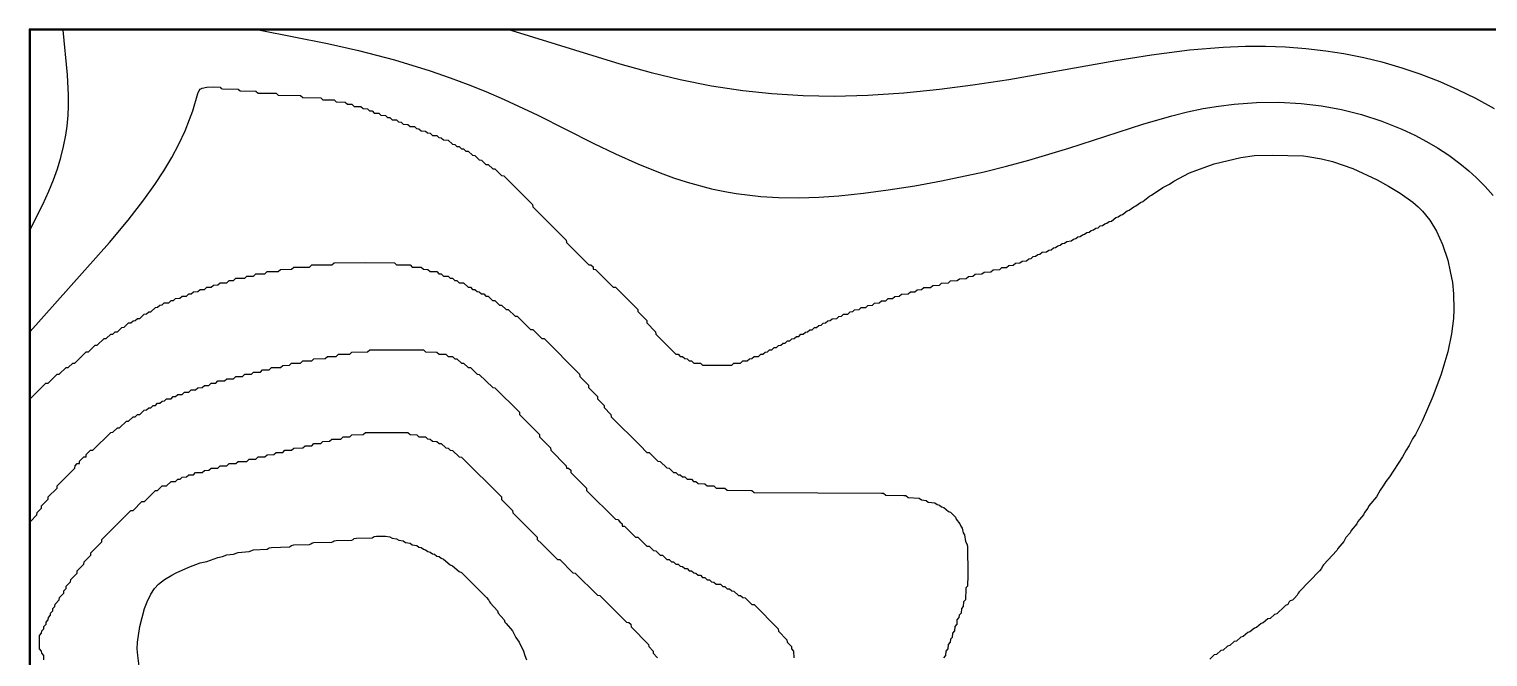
# Model space of a CAD drawing. Header units: millimetres. Extents: x 0 to 1200, y 0 to 1080.
# Drawn here: x 0 to 326.5, y 939.5 to 1080 of the extents above; entities that cross this region are included whole.
import ezdxf

# ---------------------------------------------------------------- set-up
doc = ezdxf.new("R2010")
doc.units = ezdxf.units.MM
for name, color, linetype in [('CONTOUR_44', 5, 'Continuous'), ('CONTOUR_45', 5, 'Continuous'), ('CONTOUR_46', 150, 'Continuous'), ('CONTOUR_47', 150, 'Continuous'), ('CONTOUR_48', 130, 'Continuous'), ('CONTOUR_49', 90, 'Continuous'), ('CONTOUR_50', 90, 'Continuous'), ('MODEL_BOUNDARY', 7, 'Continuous')]:
    doc.layers.add(name, color=color, linetype=linetype)

msp = doc.modelspace()

# ---------------------------------------------------------------- linework, layer by layer
at = {"layer": 'CONTOUR_44'}
msp.add_polyline3d([(0.25, 0.25, 88), (1199.75, 0.25, 88), (1199.75, 1079.75, 88), (0.25, 1079.75, 88), (0.25, 0.25, 88)], close=True, dxfattribs=at)
msp.add_polyline3d([(24.72, 936.75, 88), (24.29, 939.75, 88), (24.2, 941.25, 88), (24.25, 942.75, 88), (24.8, 946.25, 88), (25.85, 950.25, 88), (26.4, 951.75, 88), (27.25, 953.47, 88), (28.07, 954.75, 88), (28.97, 955.75, 88), (30.3, 956.75, 88), (31.96, 957.75, 88), (32.9, 958.25, 88), (35.75, 959.54, 88), (38.25, 960.47, 88), (39.75, 960.84, 88), (42.25, 961.73, 88), (43.25, 961.9, 88), (44.25, 962.27, 88), (45.75, 962.45, 88), (46.75, 962.82, 88), (49.25, 963.01, 88), (50.25, 963.39, 88), (53.25, 963.55, 88), (53.75, 963.83, 88), (54.25, 963.95, 88), (58.25, 964.09, 88), (58.75, 964.41, 88), (59.25, 964.5, 88), (62.75, 964.61, 88), (63.06, 964.75, 88), (63.25, 964.94, 88), (63.75, 965.03, 88), (67.75, 965.12, 88), (68.04, 965.25, 88), (68.25, 965.46, 88), (68.75, 965.54, 88), (72.25, 965.61, 88), (72.55, 965.75, 88), (72.75, 965.95, 88), (73.25, 966.03, 88), (76.75, 966.09, 88), (77.25, 966.39, 88), (77.75, 966.48, 88), (79.75, 966.49, 88), (80.75, 966.33, 88), (81.25, 966.05, 88), (82.25, 965.88, 88), (82.75, 965.56, 88), (83.75, 965.4, 88), (84.25, 965.06, 88), (85.25, 964.9, 88), (85.75, 964.56, 88), (86.75, 964.38, 88), (87.25, 964.03, 88), (87.75, 963.91, 88), (88.25, 963.54, 88), (88.75, 963.41, 88), (89.25, 963.04, 88), (89.75, 962.91, 88), (90.25, 962.54, 88), (90.75, 962.41, 88), (91.25, 962.03, 88), (91.75, 961.89, 88), (92.25, 961.52, 88), (92.75, 961.35, 88), (94.25, 960.04, 88), (94.75, 959.87, 88), (96.25, 958.53, 88), (96.75, 958.36, 88), (102.39, 952.75, 88), (102.83, 952.25, 88), (103.01, 951.75, 88), (103.25, 951.44, 88), (104.81, 949.75, 88), (105, 949.25, 88), (106.3, 947.75, 88), (106.49, 947.25, 88), (106.75, 946.9, 88), (108.21, 945.25, 88), (108.95, 943.75, 88), (109.68, 942.75, 88), (110.65, 940.75, 88), (110.92, 939.75, 88), (111.3, 938.75, 88)], dxfattribs=at)
at = {"layer": 'CONTOUR_45'}
msp.add_polyline3d([(0.25, 0.25, 90), (1199.75, 0.25, 90), (1199.75, 1079.75, 90), (0.25, 1079.75, 90), (0.25, 0.25, 90)], close=True, dxfattribs=at)
msp.add_polyline3d([(3.31, 938.75, 90), (3.28, 939.75, 90), (2.81, 940.25, 90), (2.79, 940.75, 90), (2.33, 941.25, 90), (2.3, 942.75, 90), (2.33, 944.25, 90), (2.79, 944.75, 90), (2.81, 945.25, 90), (3.29, 945.75, 90), (3.3, 946.25, 90), (3.78, 946.75, 90), (3.8, 947.25, 90), (4.28, 947.75, 90), (4.3, 948.25, 90), (4.78, 948.75, 90), (4.79, 949.25, 90), (5.28, 949.75, 90), (5.29, 950.25, 90), (5.78, 950.75, 90), (5.79, 951.25, 90), (6.75, 952.22, 90), (6.79, 952.75, 90), (7.77, 953.75, 90), (7.78, 954.25, 90), (8.27, 954.75, 90), (8.29, 955.25, 90), (9.27, 956.25, 90), (9.29, 956.75, 90), (10.75, 958.22, 90), (10.78, 958.75, 90), (12.25, 960.23, 90), (12.28, 960.75, 90), (13.77, 962.25, 90), (13.78, 962.75, 90), (16.25, 965.23, 90), (16.28, 965.75, 90), (22.75, 972.22, 90), (23.27, 972.25, 90), (25.25, 974.22, 90), (25.78, 974.25, 90), (28.25, 976.71, 90), (28.75, 976.73, 90), (29.75, 977.71, 90), (30.75, 977.73, 90), (31.75, 978.71, 90), (32.75, 978.73, 90), (33.25, 979.21, 90), (33.79, 979.25, 90), (34.25, 979.71, 90), (35.25, 979.73, 90), (35.75, 980.21, 90), (36.75, 980.23, 90), (37.25, 980.71, 90), (38.75, 980.73, 90), (39.25, 981.21, 90), (40.25, 981.23, 90), (40.75, 981.71, 90), (42.25, 981.73, 90), (42.75, 982.21, 90), (44.25, 982.23, 90), (44.75, 982.71, 90), (46.25, 982.73, 90), (46.75, 983.21, 90), (48.75, 983.23, 90), (49.25, 983.71, 90), (50.75, 983.73, 90), (51.25, 984.21, 90), (52.75, 984.23, 90), (53.25, 984.71, 90), (54.75, 984.73, 90), (55.25, 985.21, 90), (56.75, 985.23, 90), (57.25, 985.71, 90), (58.75, 985.73, 90), (59.25, 986.21, 90), (61.25, 986.23, 90), (61.75, 986.71, 90), (63.25, 986.73, 90), (63.75, 987.21, 90), (65.25, 987.23, 90), (65.75, 987.71, 90), (67.25, 987.73, 90), (67.75, 988.21, 90), (69.75, 988.23, 90), (70.25, 988.71, 90), (71.75, 988.73, 90), (72.25, 989.2, 90), (74.75, 989.23, 90), (75.25, 989.7, 90), (83.25, 989.71, 90), (84.75, 989.69, 90), (85.25, 989.22, 90), (86.75, 989.19, 90), (87.25, 988.72, 90), (88.75, 988.69, 90), (89.19, 988.25, 90), (89.75, 988.2, 90), (90.25, 987.72, 90), (91.25, 987.69, 90), (91.75, 987.21, 90), (92.25, 987.19, 90), (93.25, 986.22, 90), (93.75, 986.2, 90), (94.25, 985.72, 90), (94.75, 985.69, 90), (96.25, 984.22, 90), (96.75, 984.2, 90), (105.71, 975.25, 90), (105.75, 974.72, 90), (108.22, 972.25, 90), (108.25, 971.73, 90), (113.72, 966.25, 90), (113.73, 965.75, 90), (114.75, 964.73, 90), (118.23, 961.25, 90), (118.75, 961.22, 90), (121.72, 958.25, 90), (122.25, 958.21, 90), (127.22, 953.25, 90), (127.75, 953.21, 90), (133.71, 947.25, 90), (134.25, 947.17, 90), (134.67, 946.75, 90), (134.75, 946.2, 90), (138.66, 942.25, 90), (138.7, 941.75, 90), (139.66, 940.75, 90), (139.7, 940.25, 90), (140.64, 939.25, 90)], dxfattribs=at)
at = {"layer": 'CONTOUR_46'}
msp.add_polyline3d([(1199.75, 1079.75, 92), (0.25, 1079.75, 92), (0.25, 969.23, 92), (0.28, 969.75, 92), (1.75, 971.23, 92), (1.78, 971.75, 92), (2.77, 972.75, 92), (2.78, 973.25, 92), (4.27, 974.75, 92), (4.28, 975.25, 92), (6.25, 977.23, 92), (6.28, 977.75, 92), (10.25, 981.73, 92), (10.29, 982.25, 92), (10.75, 982.71, 92), (11.27, 982.75, 92), (11.28, 983.25, 92), (12.25, 984.22, 92), (12.77, 984.25, 92), (12.78, 984.75, 92), (13.75, 985.72, 92), (14.27, 985.75, 92), (18.25, 989.72, 92), (18.75, 989.73, 92), (19.75, 990.72, 92), (20.25, 990.73, 92), (21.75, 992.22, 92), (22.25, 992.23, 92), (23.25, 993.22, 92), (23.75, 993.23, 92), (24.25, 993.72, 92), (24.75, 993.73, 92), (25.75, 994.72, 92), (26.25, 994.73, 92), (26.75, 995.22, 92), (27.25, 995.23, 92), (27.75, 995.72, 92), (28.25, 995.73, 92), (28.75, 996.22, 92), (29.25, 996.23, 92), (29.75, 996.72, 92), (30.29, 996.75, 92), (30.75, 997.21, 92), (31.75, 997.23, 92), (32.25, 997.72, 92), (32.78, 997.75, 92), (33.25, 998.22, 92), (34.25, 998.23, 92), (34.75, 998.72, 92), (35.75, 998.73, 92), (36.25, 999.22, 92), (37.25, 999.23, 92), (37.75, 999.72, 92), (38.75, 999.73, 92), (39.25, 1000.22, 92), (40.25, 1000.23, 92), (40.75, 1000.72, 92), (41.75, 1000.73, 92), (42.25, 1001.22, 92), (43.75, 1001.23, 92), (44.25, 1001.72, 92), (45.75, 1001.73, 92), (46.25, 1002.22, 92), (47.75, 1002.23, 92), (48.25, 1002.72, 92), (49.75, 1002.73, 92), (50.25, 1003.22, 92), (51.75, 1003.23, 92), (52.25, 1003.72, 92), (53.75, 1003.73, 92), (54.25, 1004.22, 92), (56.25, 1004.23, 92), (56.75, 1004.72, 92), (58.25, 1004.73, 92), (58.75, 1005.22, 92), (60.75, 1005.23, 92), (61.25, 1005.72, 92), (63.25, 1005.73, 92), (63.75, 1006.22, 92), (66.25, 1006.23, 92), (66.75, 1006.72, 92), (68.75, 1006.73, 92), (69.25, 1007.21, 92), (71.75, 1007.23, 92), (72.25, 1007.71, 92), (75.75, 1007.73, 92), (76.25, 1008.21, 92), (88.25, 1008.21, 92), (88.75, 1007.73, 92), (91.25, 1007.7, 92), (91.75, 1007.23, 92), (93.25, 1007.2, 92), (93.75, 1006.73, 92), (94.75, 1006.7, 92), (95.25, 1006.22, 92), (95.75, 1006.2, 92), (96.75, 1005.23, 92), (97.25, 1005.21, 92), (98.25, 1004.23, 92), (98.75, 1004.21, 92), (100.25, 1002.73, 92), (100.75, 1002.71, 92), (103.75, 999.73, 92), (104.25, 999.72, 92), (109.72, 994.25, 92), (109.75, 993.73, 92), (114.22, 989.25, 92), (114.23, 988.75, 92), (116.72, 986.25, 92), (116.75, 985.73, 92), (120.22, 982.25, 92), (120.25, 981.73, 92), (120.75, 981.72, 92), (121.22, 981.25, 92), (121.25, 980.73, 92), (124.72, 977.25, 92), (124.75, 976.73, 92), (131.23, 970.25, 92), (131.75, 970.22, 92), (132.25, 969.72, 92), (132.72, 969.25, 92), (132.75, 968.74, 92), (133.25, 968.73, 92), (135.73, 966.25, 92), (136.25, 966.22, 92), (138.23, 964.25, 92), (138.75, 964.22, 92), (139.75, 963.23, 92), (140.25, 963.22, 92), (141.25, 962.23, 92), (141.75, 962.22, 92), (142.75, 961.23, 92), (143.25, 961.22, 92), (143.75, 960.73, 92), (144.25, 960.72, 92), (144.75, 960.23, 92), (145.25, 960.22, 92), (145.75, 959.73, 92), (146.25, 959.72, 92), (146.75, 959.23, 92), (147.25, 959.22, 92), (147.75, 958.73, 92), (148.25, 958.72, 92), (148.75, 958.23, 92), (149.25, 958.22, 92), (149.75, 957.73, 92), (150.25, 957.72, 92), (150.75, 957.23, 92), (151.25, 957.21, 92), (151.75, 956.73, 92), (152.25, 956.71, 92), (152.71, 956.25, 92), (153.25, 956.21, 92), (153.75, 955.73, 92), (154.75, 955.7, 92), (155.25, 955.22, 92), (155.75, 955.2, 92), (156.25, 954.72, 92), (156.75, 954.7, 92), (157.25, 954.22, 92), (157.75, 954.19, 92), (158.75, 953.22, 92), (159.25, 953.19, 92), (159.75, 952.71, 92), (160.25, 952.68, 92), (161.75, 951.21, 92), (162.25, 951.17, 92), (167.65, 945.75, 92), (167.75, 945.18, 92), (169.63, 943.25, 92), (169.68, 942.75, 92), (170.61, 941.75, 92), (170.67, 941.25, 92), (171.1, 940.75, 92), (171.18, 939.25, 92)], dxfattribs=at)
at = {"layer": 'CONTOUR_47'}
msp.add_polyline3d([(1199.75, 1079.75, 94), (0.25, 1079.75, 94), (0.25, 997.22, 94), (3.75, 1000.72, 94), (4.28, 1000.75, 94), (6.25, 1002.72, 94), (6.75, 1002.73, 94), (8.25, 1004.22, 94), (8.75, 1004.23, 94), (9.75, 1005.22, 94), (10.25, 1005.23, 94), (12.75, 1007.72, 94), (13.25, 1007.73, 94), (14.75, 1009.22, 94), (15.25, 1009.23, 94), (16.75, 1010.71, 94), (17.25, 1010.73, 94), (18.25, 1011.71, 94), (18.75, 1011.73, 94), (19.25, 1012.22, 94), (19.75, 1012.23, 94), (20.75, 1013.22, 94), (21.28, 1013.25, 94), (22.25, 1014.21, 94), (22.75, 1014.23, 94), (23.25, 1014.72, 94), (23.75, 1014.73, 94), (24.25, 1015.22, 94), (24.75, 1015.23, 94), (25.75, 1016.21, 94), (26.25, 1016.23, 94), (26.75, 1016.72, 94), (27.25, 1016.73, 94), (28.25, 1017.71, 94), (28.75, 1017.73, 94), (29.25, 1018.21, 94), (29.79, 1018.25, 94), (30.25, 1018.71, 94), (31.25, 1018.73, 94), (31.75, 1019.21, 94), (32.29, 1019.25, 94), (32.75, 1019.71, 94), (33.75, 1019.73, 94), (34.25, 1020.21, 94), (35.25, 1020.23, 94), (35.75, 1020.72, 94), (36.29, 1020.75, 94), (36.75, 1021.21, 94), (37.75, 1021.23, 94), (38.25, 1021.71, 94), (39.25, 1021.73, 94), (39.75, 1022.21, 94), (40.75, 1022.23, 94), (41.25, 1022.71, 94), (42.25, 1022.73, 94), (42.75, 1023.21, 94), (44.25, 1023.23, 94), (44.75, 1023.71, 94), (45.75, 1023.73, 94), (46.25, 1024.21, 94), (48.25, 1024.23, 94), (48.75, 1024.71, 94), (50.25, 1024.73, 94), (50.75, 1025.21, 94), (52.75, 1025.23, 94), (53.25, 1025.71, 94), (55.75, 1025.73, 94), (56.25, 1026.21, 94), (58.75, 1026.23, 94), (59.25, 1026.71, 94), (62.75, 1026.73, 94), (63.25, 1027.21, 94), (67.75, 1027.23, 94), (68.25, 1027.71, 94), (75.25, 1027.73, 94), (81.75, 1027.71, 94), (82.25, 1027.23, 94), (85.25, 1027.21, 94), (85.75, 1026.73, 94), (87.75, 1026.71, 94), (88.25, 1026.23, 94), (89.25, 1026.21, 94), (89.75, 1025.73, 94), (91.25, 1025.71, 94), (91.71, 1025.25, 94), (92.25, 1025.22, 94), (92.75, 1024.73, 94), (93.75, 1024.71, 94), (94.21, 1024.25, 94), (94.75, 1024.22, 94), (95.25, 1023.73, 94), (95.75, 1023.72, 94), (96.25, 1023.23, 94), (97.25, 1023.21, 94), (98.25, 1022.23, 94), (98.75, 1022.22, 94), (99.25, 1021.73, 94), (99.75, 1021.72, 94), (100.25, 1021.23, 94), (100.75, 1021.22, 94), (101.25, 1020.73, 94), (101.75, 1020.72, 94), (102.25, 1020.23, 94), (102.75, 1020.22, 94), (103.72, 1019.25, 94), (104.25, 1019.22, 94), (105.25, 1018.23, 94), (105.75, 1018.22, 94), (106.75, 1017.23, 94), (107.25, 1017.22, 94), (108.75, 1015.73, 94), (109.25, 1015.72, 94), (112.23, 1012.75, 94), (112.75, 1012.72, 94), (114.75, 1010.73, 94), (115.25, 1010.72, 94), (123.22, 1002.75, 94), (123.23, 1002.25, 94), (125.22, 1000.25, 94), (125.23, 999.75, 94), (127.22, 997.75, 94), (127.23, 997.25, 94), (128.72, 995.75, 94), (128.74, 995.25, 94), (130.23, 993.75, 94), (130.25, 993.23, 94), (136.73, 986.75, 94), (138.25, 985.24, 94), (138.75, 985.22, 94), (140.73, 983.25, 94), (141.25, 983.23, 94), (142.73, 981.75, 94), (143.25, 981.73, 94), (144.25, 980.74, 94), (144.75, 980.73, 94), (145.25, 980.24, 94), (145.75, 980.23, 94), (146.23, 979.75, 94), (146.75, 979.73, 94), (147.25, 979.24, 94), (148.25, 979.22, 94), (148.72, 978.75, 94), (149.25, 978.73, 94), (149.75, 978.24, 94), (151.25, 978.22, 94), (151.75, 977.74, 94), (153.25, 977.72, 94), (153.75, 977.24, 94), (155.75, 977.22, 94), (156.25, 976.74, 94), (161.75, 976.71, 94), (162.25, 976.23, 94), (190.75, 976.14, 94), (191.25, 976.1, 94), (191.75, 975.68, 94), (195.75, 975.61, 94), (196.25, 975.55, 94), (196.75, 975.15, 94), (199.25, 975, 94), (199.75, 974.62, 94), (200.75, 974.49, 94), (201.25, 974.11, 94), (202.75, 973.91, 94), (203.25, 973.55, 94), (203.75, 973.42, 94), (204.25, 973.04, 94), (204.75, 972.88, 94), (205.75, 972.02, 94), (206.25, 971.84, 94), (207.33, 970.75, 94), (207.51, 970.25, 94), (208.35, 969.25, 94), (208.51, 968.75, 94), (208.86, 968.25, 94), (209.06, 967.25, 94), (209.4, 966.75, 94), (209.59, 965.25, 94), (209.92, 964.75, 94), (210.02, 964.25, 94), (210.12, 957.75, 94), (210.03, 955.25, 94), (209.75, 954.97, 94), (209.65, 954.75, 94), (209.55, 952.25, 94), (209.15, 951.75, 94), (209.08, 950.75, 94), (208.66, 950.25, 94), (208.59, 949.25, 94), (208.16, 948.75, 94), (208.12, 948.25, 94), (207.68, 947.75, 94), (207.62, 946.75, 94), (207.18, 946.25, 94), (207.12, 945.25, 94), (206.68, 944.75, 94), (206.62, 943.75, 94), (206.25, 943.38, 94), (206.14, 942.75, 94), (205.69, 942.25, 94), (205.64, 941.25, 94), (205.19, 940.75, 94), (205.13, 939.75, 94), (204.68, 939.25, 94)], dxfattribs=at)
at = {"layer": 'CONTOUR_48'}
msp.add_polyline3d([(1199.75, 1079.75, 96), (0.25, 1079.75, 96), (0.25, 1012.33, 96), (17.96, 1032.25, 96), (22.15, 1037.25, 96), (25.66, 1041.75, 96), (28.16, 1045.25, 96), (30.13, 1048.25, 96), (31.92, 1051.25, 96), (33.52, 1054.25, 96), (34.92, 1057.25, 96), (35.92, 1059.75, 96), (36.61, 1061.75, 96), (37.75, 1065.6, 96), (38.06, 1066.25, 96), (38.25, 1066.53, 96), (38.75, 1066.8, 96), (39.75, 1066.98, 96), (41.25, 1067.06, 96), (42.75, 1067, 96), (43, 1066.75, 96), (43.25, 1066.65, 96), (46.75, 1066.59, 96), (47.25, 1066.18, 96), (50.75, 1066.13, 96), (51.25, 1065.7, 96), (55.25, 1065.65, 96), (55.75, 1065.2, 96), (60.75, 1065.16, 96), (61.25, 1064.71, 96), (65.25, 1064.66, 96), (65.75, 1064.21, 96), (68.25, 1064.16, 96), (68.75, 1063.71, 96), (70.75, 1063.66, 96), (71.25, 1063.21, 96), (72.25, 1063.17, 96), (72.75, 1062.71, 96), (74.25, 1062.67, 96), (74.75, 1062.21, 96), (75.75, 1062.17, 96), (76.17, 1061.75, 96), (76.75, 1061.68, 96), (77.25, 1061.21, 96), (78.25, 1061.18, 96), (78.75, 1060.71, 96), (79.75, 1060.68, 96), (80.18, 1060.25, 96), (80.75, 1060.19, 96), (81.25, 1059.72, 96), (82.25, 1059.68, 96), (82.68, 1059.25, 96), (83.25, 1059.19, 96), (83.75, 1058.72, 96), (84.75, 1058.69, 96), (85.25, 1058.22, 96), (86.25, 1058.18, 96), (86.68, 1057.75, 96), (87.25, 1057.69, 96), (87.75, 1057.22, 96), (88.75, 1057.19, 96), (89.19, 1056.75, 96), (89.75, 1056.69, 96), (90.25, 1056.22, 96), (91.25, 1056.19, 96), (91.69, 1055.75, 96), (92.25, 1055.69, 96), (92.75, 1055.22, 96), (93.75, 1055.18, 96), (94.75, 1054.22, 96), (95.25, 1054.19, 96), (95.75, 1053.72, 96), (96.25, 1053.69, 96), (96.75, 1053.21, 96), (97.25, 1053.19, 96), (97.75, 1052.71, 96), (98.25, 1052.69, 96), (99.2, 1051.75, 96), (99.75, 1051.69, 96), (100.75, 1050.72, 96), (101.25, 1050.69, 96), (102.25, 1049.72, 96), (102.75, 1049.69, 96), (103.75, 1048.72, 96), (104.25, 1048.69, 96), (105.75, 1047.22, 96), (106.25, 1047.19, 96), (112.7, 1040.75, 96), (112.75, 1040.22, 96), (120.21, 1032.75, 96), (120.25, 1032.22, 96), (124.22, 1028.25, 96), (125.25, 1027.23, 96), (125.75, 1027.21, 96), (126.21, 1026.75, 96), (126.23, 1026.25, 96), (126.75, 1026.22, 96), (130.72, 1022.25, 96), (131.25, 1022.21, 96), (136.21, 1017.25, 96), (136.23, 1016.75, 96), (138.22, 1014.75, 96), (138.25, 1014.23, 96), (140.22, 1012.25, 96), (140.25, 1011.73, 96), (144.73, 1007.25, 96), (145.25, 1007.23, 96), (145.75, 1006.73, 96), (146.25, 1006.72, 96), (146.75, 1006.23, 96), (147.25, 1006.22, 96), (147.75, 1005.73, 96), (148.25, 1005.73, 96), (148.75, 1005.24, 96), (150.25, 1005.22, 96), (150.75, 1004.74, 96), (157.25, 1004.73, 96), (157.75, 1005.22, 96), (159.25, 1005.23, 96), (159.75, 1005.71, 96), (160.75, 1005.73, 96), (161.25, 1006.21, 96), (161.79, 1006.25, 96), (162.25, 1006.71, 96), (163.25, 1006.73, 96), (163.75, 1007.21, 96), (164.25, 1007.22, 96), (164.75, 1007.71, 96), (165.25, 1007.72, 96), (165.75, 1008.2, 96), (166.25, 1008.22, 96), (166.75, 1008.7, 96), (167.25, 1008.72, 96), (167.75, 1009.2, 96), (168.25, 1009.22, 96), (168.75, 1009.7, 96), (169.25, 1009.72, 96), (169.75, 1010.2, 96), (170.25, 1010.22, 96), (170.75, 1010.69, 96), (171.25, 1010.71, 96), (171.75, 1011.19, 96), (172.25, 1011.21, 96), (172.75, 1011.69, 96), (173.25, 1011.71, 96), (173.75, 1012.19, 96), (174.25, 1012.21, 96), (174.75, 1012.69, 96), (175.25, 1012.71, 96), (175.75, 1013.18, 96), (176.25, 1013.21, 96), (176.75, 1013.68, 96), (177.25, 1013.71, 96), (177.75, 1014.18, 96), (178.25, 1014.21, 96), (178.75, 1014.68, 96), (179.33, 1014.75, 96), (179.75, 1015.17, 96), (180.75, 1015.21, 96), (181.25, 1015.68, 96), (181.83, 1015.75, 96), (182.25, 1016.17, 96), (183.25, 1016.21, 96), (183.75, 1016.67, 96), (184.34, 1016.75, 96), (184.75, 1017.16, 96), (185.75, 1017.2, 96), (186.25, 1017.66, 96), (187.25, 1017.7, 96), (187.75, 1018.16, 96), (188.75, 1018.2, 96), (189.25, 1018.66, 96), (190.25, 1018.7, 96), (190.75, 1019.16, 96), (191.75, 1019.2, 96), (192.25, 1019.66, 96), (193.25, 1019.7, 96), (193.75, 1020.15, 96), (194.75, 1020.2, 96), (195.25, 1020.65, 96), (196.75, 1020.7, 96), (197.25, 1021.15, 96), (198.25, 1021.19, 96), (198.75, 1021.64, 96), (199.75, 1021.69, 96), (200.25, 1022.13, 96), (201.75, 1022.19, 96), (202.25, 1022.63, 96), (203.75, 1022.69, 96), (204.25, 1023.13, 96), (205.75, 1023.19, 96), (206.25, 1023.63, 96), (207.75, 1023.69, 96), (208.25, 1024.12, 96), (209.75, 1024.19, 96), (210.25, 1024.62, 96), (211.25, 1024.68, 96), (211.75, 1025.11, 96), (213.25, 1025.18, 96), (213.75, 1025.61, 96), (215.25, 1025.68, 96), (215.75, 1026.1, 96), (217.25, 1026.18, 96), (217.75, 1026.6, 96), (218.75, 1026.67, 96), (219.25, 1027.1, 96), (220.25, 1027.17, 96), (220.75, 1027.59, 96), (221.75, 1027.66, 96), (222.25, 1028.08, 96), (223.25, 1028.16, 96), (223.75, 1028.59, 96), (224.25, 1028.65, 96), (224.75, 1029.07, 96), (225.25, 1029.14, 96), (225.75, 1029.56, 96), (226.25, 1029.63, 96), (226.75, 1030.03, 96), (227.75, 1030.14, 96), (228.25, 1030.55, 96), (228.75, 1030.62, 96), (229.25, 1031.04, 96), (229.75, 1031.12, 96), (230.25, 1031.52, 96), (230.75, 1031.61, 96), (231.25, 1032.01, 96), (231.75, 1032.1, 96), (232.25, 1032.48, 96), (233.25, 1032.61, 96), (233.75, 1033.01, 96), (234.25, 1033.1, 96), (234.75, 1033.49, 96), (235.25, 1033.59, 96), (235.75, 1033.97, 96), (236.25, 1034.08, 96), (236.75, 1034.46, 96), (237.25, 1034.57, 96), (237.75, 1034.95, 96), (238.25, 1035.06, 96), (238.75, 1035.44, 96), (239.25, 1035.55, 96), (239.75, 1035.93, 96), (240.25, 1036.05, 96), (240.75, 1036.42, 96), (241.25, 1036.54, 96), (241.75, 1036.91, 96), (242.25, 1037.04, 96), (243.25, 1037.84, 96), (243.75, 1038, 96), (244.25, 1038.36, 96), (244.75, 1038.51, 96), (245.75, 1039.29, 96), (246.25, 1039.48, 96), (247.25, 1040.24, 96), (247.75, 1040.45, 96), (248.75, 1041.21, 96), (249.25, 1041.43, 96), (250.75, 1042.62, 96), (251.25, 1042.86, 96), (253.75, 1044.53, 96), (255.25, 1045.29, 96), (256.25, 1045.96, 96), (259.75, 1047.84, 96), (265.25, 1049.88, 96), (271.25, 1051.27, 96), (274.25, 1051.74, 96), (278.25, 1051.82, 96), (285.25, 1051.6, 96), (286.25, 1051.5, 96), (289.25, 1050.96, 96), (291.75, 1050.34, 96), (296.25, 1048.78, 96), (301.75, 1046.24, 96), (304.25, 1044.87, 96), (306.87, 1043.25, 96), (309.7, 1041.25, 96), (310.89, 1040.25, 96), (311.91, 1039.25, 96), (313.5, 1037.25, 96), (315.01, 1034.75, 96), (316.37, 1031.75, 96), (317.53, 1028.25, 96), (318.11, 1025.75, 96), (318.56, 1023.25, 96), (318.81, 1020.75, 96), (318.9, 1017.25, 96), (318.83, 1015.25, 96), (318.39, 1011.75, 96), (317.55, 1007.75, 96), (316.69, 1004.75, 96), (316.04, 1002.75, 96), (314.17, 997.75, 96), (311.82, 992.25, 96), (310.3, 989.25, 96), (309.68, 988.25, 96), (308.88, 986.75, 96), (308.23, 985.75, 96), (307.43, 984.25, 96), (304.53, 979.75, 96), (303.7, 978.75, 96), (303.1, 977.75, 96), (302.37, 976.75, 96), (301.58, 975.25, 96), (299.9, 973.25, 96), (299.67, 972.75, 96), (298.9, 971.75, 96), (298.67, 971.25, 96), (297.75, 970.19, 96), (297.43, 969.75, 96), (297.2, 969.25, 96), (295.94, 967.75, 96), (295.72, 967.25, 96), (294.75, 966.14, 96), (294.46, 965.75, 96), (294.24, 965.25, 96), (292.96, 963.75, 96), (292.74, 963.25, 96), (289.75, 960.08, 96), (289.5, 959.75, 96), (289.3, 959.25, 96), (288.86, 958.75, 96), (284.25, 954.04, 96), (284.02, 953.75, 96), (283.84, 953.25, 96), (283.25, 952.62, 96), (282.75, 952.15, 96), (282.25, 951.97, 96), (282.02, 951.75, 96), (281.75, 951.21, 96), (281.25, 950.98, 96), (280.97, 950.75, 96), (279.25, 949.11, 96), (278.75, 948.95, 96), (277.75, 948.07, 96), (277.25, 947.93, 96), (276.25, 947.05, 96), (275.75, 946.92, 96), (274.75, 946.03, 96), (274.25, 945.91, 96), (273.25, 945.02, 96), (272.75, 944.9, 96), (271.75, 944, 96), (271.25, 943.89, 96), (270.25, 942.99, 96), (269.75, 942.89, 96), (268.75, 941.98, 96), (268.25, 941.88, 96), (267.25, 940.97, 96), (266.75, 940.88, 96), (265.75, 939.97, 96), (265.25, 939.87, 96), (264.25, 938.97, 96)], dxfattribs=at)
at = {"layer": 'CONTOUR_49'}
msp.add_polyline3d([(0.25, 1035.15, 98), (3.08, 1040.75, 98), (4.42, 1043.75, 98), (5.42, 1046.25, 98), (6.31, 1048.75, 98), (7.08, 1051.25, 98), (7.71, 1053.75, 98), (8.2, 1056.25, 98), (8.5, 1058.25, 98), (8.73, 1060.75, 98), (8.83, 1062.75, 98), (8.83, 1065.25, 98), (8.58, 1069.75, 98), (7.6, 1079.75, 98), (0.25, 1079.75, 98), (0.25, 1035.15, 98)], close=True, dxfattribs=at)
msp.add_polyline3d([(1199.75, 1079.75, 98), (51.67, 1079.75, 98), (66.75, 1076.79, 98), (73.75, 1075.25, 98), (81.75, 1073.14, 98), (89.75, 1070.66, 98), (94.25, 1069.1, 98), (98.25, 1067.61, 98), (102.25, 1066.01, 98), (106.35, 1064.25, 98), (113.83, 1060.75, 98), (126.25, 1054.51, 98), (131.25, 1052.09, 98), (136.25, 1049.83, 98), (141.25, 1047.8, 98), (144.25, 1046.72, 98), (147.25, 1045.74, 98), (152.75, 1044.26, 98), (155.75, 1043.62, 98), (158.25, 1043.19, 98), (163.75, 1042.53, 98), (167.75, 1042.3, 98), (172.25, 1042.24, 98), (176.75, 1042.39, 98), (181.25, 1042.7, 98), (186.75, 1043.26, 98), (192.25, 1043.99, 98), (198.25, 1044.94, 98), (204.25, 1046.04, 98), (213.75, 1048.09, 98), (218.75, 1049.34, 98), (223.75, 1050.69, 98), (232.75, 1053.39, 98), (249.29, 1058.75, 98), (255.75, 1060.61, 98), (259.25, 1061.47, 98), (262.75, 1062.2, 98), (266.25, 1062.79, 98), (269.75, 1063.23, 98), (274.75, 1063.59, 98), (279.75, 1063.64, 98), (284.75, 1063.38, 98), (289.25, 1062.86, 98), (293.75, 1062.04, 98), (298.25, 1060.9, 98), (302.75, 1059.43, 98), (307.25, 1057.62, 98), (310.16, 1056.25, 98), (312.75, 1054.88, 98), (315.25, 1053.41, 98), (317.75, 1051.76, 98), (320.25, 1049.9, 98), (322.24, 1048.25, 98), (323.89, 1046.75, 98), (325.88, 1044.75, 98), (327.69, 1042.75, 98)], dxfattribs=at)
at = {"layer": 'CONTOUR_50'}
msp.add_polyline3d([(671.7, 1079.75, 100), (107.82, 1079.75, 100), (132.25, 1072.26, 100), (139.25, 1070.33, 100), (145.75, 1068.75, 100), (152.75, 1067.34, 100), (159.75, 1066.26, 100), (166.25, 1065.56, 100), (173.25, 1065.14, 100), (180.25, 1065.03, 100), (187.75, 1065.22, 100), (195.75, 1065.74, 100), (203.75, 1066.54, 100), (211.25, 1067.5, 100), (219.25, 1068.71, 100), (243.25, 1072.95, 100), (251.25, 1074.25, 100), (259.75, 1075.35, 100), (267.25, 1075.97, 100), (272.25, 1076.16, 100), (276.75, 1076.17, 100), (281.25, 1076.02, 100), (285.75, 1075.68, 100), (290.25, 1075.16, 100), (294.25, 1074.54, 100), (298.75, 1073.64, 100), (302.75, 1072.67, 100), (307.25, 1071.37, 100), (311.25, 1070.02, 100), (315.75, 1068.28, 100), (319.75, 1066.51, 100), (323.75, 1064.54, 100), (327.9, 1062.25, 100)], dxfattribs=at)
at = {"layer": 'MODEL_BOUNDARY'}
msp.add_polyline3d([(0, 0, 86), (1200, 0, 86), (1200, 1080, 86), (0, 1080, 86)], close=True, dxfattribs=at)

doc.saveas('drawing.dxf')
